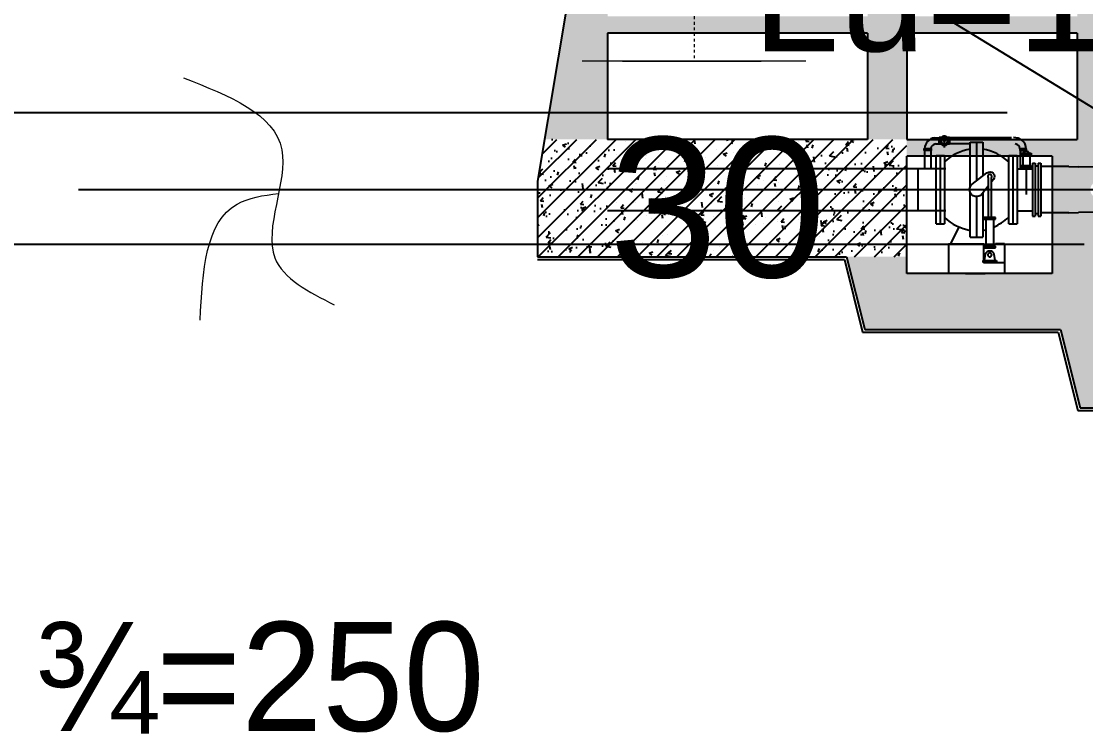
# Model space of a CAD drawing. Header units: inches. Extents: x 444671 to 463716, y 1783086 to 1794968.
# Drawn here: x 458175.49 to 458213.57, y 1789085.89 to 1789111.38 of the extents above; entities that cross this region are included whole.
import ezdxf

# ---------------------------------------------------------------- set-up
doc = ezdxf.new("R2010")
doc.units = ezdxf.units.IN
doc.header["$MEASUREMENT"] = 0
doc.linetypes.add('ACAD_ISO04W100', pattern=[30, 24, -3, 0, -3])
doc.linetypes.add('CENTER', pattern=[2, 1.25, -0.25, 0.25, -0.25])
for name, color, linetype in [('CONGTRINH', 2, 'Continuous'), ('khoanmoi', 3, 'Continuous'), ('Tam', 1, 'CENTER')]:
    doc.layers.add(name, color=color, linetype=linetype)
for name, color, linetype, lineweight in [('doi', 33, 'Continuous', 25), ('DVL', 7, 'Continuous', 18), ('ph', 7, 'Continuous', 18), ('tham', 145, 'Continuous', 13)]:
    doc.layers.add(name, color=color, linetype=linetype, lineweight=lineweight)
doc.styles.add('25', font='', dxfattribs={"height": 5})
doc.styles.add('vn', font='')
doc.styles.add('VNTHUONG', font='')
doc.styles.get('25').set_extended_font_data('.VnArial')
doc.styles.get('vn').set_extended_font_data('.VnArial')
doc.styles.get('VNTHUONG').set_extended_font_data('.VnTime')
doc.linetypes.add('_lB', pattern='A,2,-0.2,["xxx",Standard,S=0.1,R=0,X=-0.1,Y=-0.05],-0.26', length=2.46)

# ---------------------------------------------------------------- blocks, each defined once
blk = doc.blocks.new('A$C7D350064')
at = {"layer": 'CONGTRINH'}
h = blk.add_hatch(dxfattribs=at)
h.set_pattern_fill('BETONGCT', color=256, scale=200, style=0)
h.set_pattern_definition([(49.99999671561357, (-946.5951823234791, -20.14663464063779), (1.434520433337568, -0.1255042613157032), [0.1499999968773207, -1.649999965650527]), (355.0000005791259, (-946.5951823234791, -20.14663464063779), (-0.2775026804066695, 1.504384163721064), [0.1200000055935776, -1.320000061529353]), (100.4514011898925, (-946.4756389578106, -20.15709332004189), (1.157018818383486, 1.378878989092497), [0.1274803717026776, -1.402284132729452]), (46.18419666779555, (-946.5951823234791, -19.74663466820493), (2.134482198633748, -0.3310380058436002), [0.2249999970489862, -2.474999967538849]), (96.63560076559662, (-946.41730882501, -19.77422128035687), (1.869325499885599, 1.948235607532625), [0.191220563118732, -2.103425858306075]), (351.1842010101728, (-946.5951823234791, -19.74663466820493), (1.869323979055375, 1.94823706758229), [0.1800000080573534, -1.980000088630887]), (20.99999776841383, (-946.3951823139796, -19.84663466131315), (1.193814160940051, -0.8052377258354045), [0.1500000048819766, -1.650000053701744]), (326.0000030922076, (-946.3951823139796, -19.84663466131315), (0.4866306869568797, 1.450299990142112), [0.1200000013313718, -1.32000001464509]), (71.4513979883991, (-946.2956978432485, -19.91373786865734), (1.680445336979847, 0.6450609489636747), [0.1274803727161, -1.402284143877098]), (37.4999967785859, (-946.5951823234791, -20.14663464063779), (0.02431971178970561, 0.665787661777952), [0, -1.304000005678973, 0, -1.340000005835755, 0, -1.325000005770429]), (7.499999136824723, (-946.5951823234791, -20.14663464063779), (0.5261390998745623, 0.7888233694006899), [0, -0.7640000347727508, 0, -1.274000057984927, 0, -0.5050000229846058]), (327.5000030225847, (-947.041182344663, -20.14663464063779), (1.067644923055229, -0.04510974035989215), [0, -0.5000000069447061, 0, -1.560000021667483, 0, -2.070000028751083]), (317.5000033223624, (-947.2411823541624, -20.14663464063779), (1.166372394084486, 0.2002099508665909), [0, -0.6499999963359006, 0, -1.035999994159989, 0, -1.469999991713498]), (44.99999666494666, (-946.5951823234791, -20.14663464063779), (-0.7071068147723173, 0.7071067324542539), []), (44.99999666494666, (-946.5951823234791, -19.4395279083401), (-0.7071068147723173, 0.7071067324542539), [])])
h.paths.add_polyline_path([(-21.89987192430999, 72.59831563080661), (-12.59985758288531, 72.59831563080661), (-12.59985758288531, 68.79831595276482), (-11.19985749770422, 68.79831589269452), (-11.19985749770422, 69.44218445988372), (-11.19985749770422, 72.59831563080661), (-5.100341250246856, 72.59831563080661), (-5.100341250246856, 68.79831589269452), (-11.19985749770422, 68.79831589269452), (-11.19985749770422, 68.19831593404524), (-6.000000284984708, 68.19831593404524), (-6.000000284984708, 63.9983162235003), (-11.19985749770422, 63.9983162235003), (-11.19985749770422, 64.59697202057578), (-13.34952228766633, 64.59697493375279), (-12.69985756895039, 61.99831636133604), (-5.700000270735472, 61.99831636133604), (-5.000000237487257, 59.19831655430607), (10.200000484474, 59.19831655430607), (10.95000052009709, 60.69831645092927), (5.000000237487257, 60.69831645092927), (2.500000118743628, 61.19831641647033), (-3.400000161491334, 61.19831641647033), (-3.400000161491334, 67.8483159581665), (-3.100241857930087, 68.51333585288376), (-3.100241857930087, 70.24818480457179), (-1.949999578413554, 70.7481829370372), (-1.949999578413554, 71.24384326231666), (-4.500341221748386, 71.24818473542109), (-4.500341221748386, 77.79831527243368), (-22.89985805284232, 77.79831527243368), (-22.89985805284232, 76.29831537581049), (-24.14985801972216, 68.79831644776277), (-21.89987192430999, 68.79831635137089)])
h.paths.add_polyline_path([(-21.89987192430999, 73.19831558945589), (-21.89987192430999, 77.1983153137844), (-12.59985756420065, 77.1983153137844), (-12.59985756420065, 73.19831558945589)], flags=16)
h.paths.add_polyline_path([(-11.19985749770422, 73.19831558945589), (-11.19985749770422, 77.1983153137844), (-5.100341250246856, 77.1983153137844), (-5.100341250246856, 73.19831558945589)], flags=16)
edge = h.paths.add_edge_path(flags=16)
edge.add_ellipse((-4.335814159421716, 66.99818500527181), major_axis=(0.2095667144785919, 0.209566714478592), ratio=0.9999999999219895, start_angle=134.9999999977652, end_angle=314.99999999776514, ccw=False)
edge.add_ellipse((-4.335814159421716, 66.99818500527181), major_axis=(-0.2095667145865048, 0.2095667145865048), ratio=0.9999999996777259, start_angle=-134.9999999907675, end_angle=45.00000000923251, ccw=False)
h.paths.add_polyline_path([(8.450000401353464, 64.44831619248725), (8.450000401353464, 65.44831612356938), (7.900000375229865, 65.94831608911045), (7.900000375229865, 73.19831558945589), (7.700000365730375, 73.19831558945589), (7.700000365730375, 77.79831527243368), (4.500241924426518, 77.79831527243368), (4.500241924426518, 72.84818460210226), (4.500241924426518, 71.24818473542109), (1.950241289101541, 71.24384326231666), (1.950241289101541, 70.7481829316821), (3.100241857930087, 70.24818480457179), (3.100241857930087, 68.54767732392065), (3.400241872179322, 67.8483159581665), (3.400241872179322, 64.44831619248725)])
edge = h.paths.add_edge_path(flags=16)
edge.add_ellipse((4.687069990090095, 66.99818500527181), major_axis=(-0.4268951592472356, 0.4268951592472355), ratio=0.9999999996973093, start_angle=-134.99999999132848, end_angle=45.00000000867152, ccw=False)
edge.add_ellipse((4.687069990090095, 66.99818500527181), major_axis=(-0.4268951590957084, 0.4268951590957082), ratio=0.9999999999251393, start_angle=45.00000000214459, end_angle=225.0000000021446, ccw=False)
h.paths.add_polyline_path([(5.100000242237002, 68.79831589269452), (5.100000242237002, 72.59831563080661), (6.300000299233943, 72.59831563080661), (6.300000299233943, 68.79831589269452)], flags=16)
h.paths.add_polyline_path([(5.100241952924989, 73.19831558945589), (6.300000299233943, 73.19831558945589), (6.300000299233943, 77.1983153137844), (5.100241952924989, 77.1983153137844)], flags=17)
h = blk.add_hatch(dxfattribs=at)
h.set_pattern_fill('BETONGCT', color=256, scale=200, style=0)
h.set_pattern_definition([(49.99999671561357, (-946.5951823234791, 33.96054095588624), (1.434520433337568, -0.1255042613157032), [0.1499999968773207, -1.649999965650527]), (355.0000005791259, (-946.5951823234791, 33.96054095588624), (-0.2775026804066695, 1.504384163721064), [0.1200000055935776, -1.320000061529353]), (100.4514011898926, (-946.4756389578106, 33.95008227671497), (1.157018818383486, 1.378878989092497), [0.1274803717026779, -1.402284132729454]), (46.18419666779555, (-946.5951823234791, 34.3605409283191), (2.134482198633748, -0.3310380058436002), [0.2249999970489862, -2.474999967538849]), (96.63560076559662, (-946.41730882501, 34.33295431616716), (1.869325499885599, 1.948235607532625), [0.191220563118732, -2.103425858306075]), (351.1842010101728, (-946.5951823234791, 34.3605409283191), (1.869323979055375, 1.94823706758229), [0.1800000080573534, -1.980000088630887]), (20.99999776841383, (-946.3951823139796, 34.26054093521088), (1.193814160940051, -0.8052377258354045), [0.1500000048819766, -1.650000053701744]), (326.0000030922076, (-946.3951823139796, 34.26054093521088), (0.4866306869568797, 1.450299990142112), [0.1200000013313718, -1.32000001464509]), (71.4513979883991, (-946.2956978432485, 34.19343772786669), (1.680445336979847, 0.6450609489636747), [0.1274803727161, -1.402284143877098]), (37.4999967785859, (-946.5951823234791, 33.96054095588624), (0.02431971178970561, 0.665787661777952), [0, -1.304000005678973, 0, -1.340000005835755, 0, -1.325000005770429]), (7.499999136824723, (-946.5951823234791, 33.96054095588624), (0.5261390998745623, 0.7888233694006899), [0, -0.7640000347727508, 0, -1.274000057984927, 0, -0.5050000229846058]), (327.5000030225847, (-947.041182344663, 33.96054095588624), (1.067644923055229, -0.04510974035989215), [0, -0.5000000069447061, 0, -1.560000021667483, 0, -2.070000028751083]), (317.5000033223624, (-947.2411823541624, 33.96054095588624), (1.166372394084486, 0.2002099508665909), [0, -0.6499999963359006, 0, -1.035999994159989, 0, -1.469999991713498]), (44.99999666494666, (-946.5951823234791, 33.96054095588624), (-0.7071068147723173, 0.7071067324542539), []), (44.99999666494666, (-946.5951823234791, 34.66764768841676), (-0.7071068147723173, 0.7071067324542539), [])])
h.paths.add_polyline_path([(-24.14985801972216, 68.79831644776277), (-24.39987452875357, 67.29821756808087), (-24.39987493533408, 66.99818500527181), (-11.19985749770422, 66.99818500527181), (-11.19985749770422, 68.79831589269452)])
h.paths.add_polyline_path([(-17.50031930638943, 64.87068013171665), (-16.99941025947919, 64.87068013171665), (-17.24985415395349, 64.59698021924123), (-11.19985749770422, 64.59697202057578), (-11.19985749770422, 66.99818500527181), (-24.39987493533408, 66.99818500527181), (-24.39987818925874, 64.59698990825564), (-17.24987541197333, 64.59698021924123)])
h.paths.add_polyline_path([(-12.52052240865305, 67.87853423715569), (-12.52052240865305, 69.11809758958407), (-11.91206398961367, 69.11809758958407), (-11.91206398961367, 67.87853423715569)], flags=9)
h.paths.add_polyline_path([(-12.49478383082896, 65.47048528981395), (-12.49478383082896, 66.72614686773159), (-11.88632541173138, 66.72614686773159), (-11.88632541173138, 65.47048528981395)], flags=24)
h.paths.add_polyline_path([(-17.10221181192901, 65.06907041464001), (-15.23221172310878, 65.06907041464001), (-15.23221172310878, 65.69907037122175), (-17.10221181192901, 65.69907037122175)], flags=24)
for p, q in [((-22.89985805284232, 76.29831537581049), (-24.39987452875357, 67.29821756808087)), ((-21.89986562763806, 72.59831592091359), (-21.89987192430999, 68.79832148528658)), ((-12.59985756420065, 72.59831563080661), (-21.89986562763806, 72.59831592091359)), ((-12.59985756420065, 72.59831563080661), (-12.59985756420065, 68.79831589269452)), ((-11.19985749770422, 72.59831563080661), (-11.19985749770422, 68.79831589269452)), ((-5.100341250246856, 72.59831563080661), (-11.19985749770422, 72.59831563080661)), ((-5.100341250246856, 72.59831563080661), (-5.100341250246856, 68.79831589269452)), ((-7.611171940166969, 69.74818500527181), (-117.4782445764868, 69.74818500527181)), ((-9.854086520383134, 68.51077263941988), (-9.854086520383134, 68.95426344824955)), ((-12.59985756420065, 68.79831589269452), (-21.89987192430999, 68.79832148528658)), ((-11.19985749770422, 68.79831589269452), (-5.100341250246856, 68.79831589269452)), ((-10.20056161243701, 68.85927809076384), (-10.04020042129559, 68.85927809076384)), ((-10.16897901747143, 68.63978301291354), (-10.04020042129559, 68.63978301291354)), ((-10.04020042129559, 68.62680308124982), (-10.04020042129559, 68.87358428258449)), ((-10.04020042129559, 68.87358428258449), (-9.968618184851948, 68.87358428258449)), ((-9.968618184851948, 68.62680308124982), (-10.04020042129559, 68.62680308124982)), ((-10.00440930307377, 68.62680308124982), (-10.00440930307377, 68.87358428258449)), ((-9.968618184851948, 68.87358428258449), (-9.968618184851948, 68.62680308124982)), ((-9.73955485591432, 68.87358428258449), (-9.667972619470675, 68.87358428258449)), ((-9.73955485591432, 68.62680308124982), (-9.73955485591432, 68.87358428258449)), ((-9.667972619470675, 68.62680308124982), (-9.73955485591432, 68.62680308124982)), ((-9.703763737692498, 68.62680308124982), (-9.703763737692498, 68.87358428258449)), ((-9.667972619470675, 68.87358428258449), (-9.667972619470675, 68.62680308124982)), ((-7.452072994492482, 68.85927809076384), (-9.667972619470675, 68.85927809076384)), ((-8.925000423914753, 68.6375327121932), (-9.667972619470675, 68.6375327121932)), ((-8.925000423914753, 67.10715747135691), (-8.925000423914753, 68.6990116131492)), ((-8.925000423914753, 68.6990116131492), (-8.475000402599107, 68.6990116131492)), ((-8.700000413227826, 68.6990116131492), (-8.700000413227826, 67.31466106744483)), ((-8.475000402599107, 68.6990116131492), (-8.475000402599107, 67.48931001871824)), ((-6.000000284984708, 68.19831593404524), (-11.19985749770422, 68.19831593404524)), ((-11.19985749770422, 63.9983162235003), (-11.19985749770422, 68.19831593404524)), ((-10.57347996195313, 68.46703072846867), (-10.32652103074361, 68.46703072846867)), ((-10.57347996195313, 68.39907648530789), (-10.57347996195313, 68.46703072846867)), ((-10.57347996195313, 68.43305360688828), (-10.32652103074361, 68.43305360688828)), ((-10.32652103074361, 68.39907648530789), (-10.57347996195313, 68.39907648530789)), ((-10.55916351464111, 68.39907648530789), (-10.55916351464111, 67.74757874570787)), ((-10.34083747805562, 68.39907648530789), (-10.34083747805562, 67.74757874570787)), ((-10.32652103074361, 68.46703072846867), (-10.32652103074361, 68.39907648530789)), ((-10.15000048209913, 65.77114594890736), (-10.15000048209913, 68.22401164588518)), ((-10.15000048209913, 68.22401164588518), (-9.850000467849895, 68.22401164588518)), ((-10.00000047497451, 68.22401164588518), (-10.00000047497451, 65.77114594890736)), ((-9.850000467849895, 68.22401164588518), (-9.850000467849895, 65.77114594890736)), ((-7.550000358663965, 65.77114594890736), (-7.550000358663965, 68.22401164588518)), ((-7.550000358663965, 68.22401164588518), (-7.250000344356522, 68.22401164588518)), ((-7.40000035148114, 68.22401164588518), (-7.40000035148114, 65.77114594890736)), ((-7.250000344356522, 68.22401164588518), (-7.250000344356522, 65.77114594890736)), ((-7.158895004424267, 68.46478042774834), (-7.158895004424267, 68.39682618458755)), ((-6.911936073214747, 68.46478042774834), (-7.158895004424267, 68.46478042774834)), ((-6.911936073214747, 68.43080330616795), (-7.158895004424267, 68.43080330616795)), ((-7.158895004424267, 68.39682618458755), (-6.911936073214747, 68.39682618458755)), ((-7.144578557112254, 68.39682618458755), (-7.144578557112254, 67.74757874570787)), ((-7.100000337231904, 68.30195495276712), (-6.750000320607796, 68.30195495276712)), ((-7.100000337231904, 68.30195495276712), (-7.100000337231904, 68.23195495759137)), ((-7.100000337231904, 68.23195495759137), (-6.750000320607796, 68.23195495759137)), ((-7.050000334857032, 68.23195495759137), (-7.050000334857032, 67.86757873743773)), ((-6.926252520526759, 68.39682618458755), (-6.926252520526759, 68.37296951934695)), ((-6.911936073214747, 68.39682618458755), (-6.911936073214747, 68.46478042774834)), ((-6.800000322982669, 68.23195495759137), (-6.800000322982669, 67.86757873743773)), ((-6.750000320607796, 68.30195495276712), (-6.750000320607796, 68.23195495759137)), ((-6.000000284984708, 68.19831593404524), (-6.000000284984708, 63.9983162235003)), ((-7.100000337231904, 67.86757873743773), (-7.100000337231904, 67.74757874570787)), ((-7.100000337231904, 67.86757873743773), (-6.750000320607796, 67.86757873743773)), ((-7.100000337231904, 67.81757874088362), (-6.750000320607796, 67.81757874088362)), ((-6.92500032891985, 67.84985985024832), (-6.92500032891985, 66.82669909344986)), ((-6.750000320607796, 67.86757873743773), (-6.750000320607796, 67.74757874570787)), ((-6.700000318232924, 67.9490116648376), (-6.700000318232924, 66.04614592995495)), ((-6.700000318232924, 67.9490116648376), (-6.600000313483179, 67.9490116648376)), ((-6.600000313483179, 67.9490116648376), (-6.600000313483179, 66.04614592995495)), ((-6.600000313483179, 67.84901167172939), (-6.500000308733433, 67.84901167172939)), ((-6.500000308733433, 67.9490116648376), (-6.500000308733433, 66.04614592995495)), ((-6.500000308733433, 67.9490116648376), (-6.400000303983688, 67.9490116648376)), ((-6.400000303983688, 67.9490116648376), (-6.400000303983688, 66.04614592995495)), ((-5.400000256486237, 67.8225181195885), (-6.400000303983688, 67.8225181195885)), ((-5.400000256486237, 67.8225181195885), (-5.050000239862129, 67.81486334162764)), ((4.687069990090095, 67.60190589400008), (-5.050000239862129, 67.81486334162764)), ((-9.798816271708347, 67.74757874570787), (-21.89987366559217, 67.74746983777732)), ((-10.80000051297247, 67.74757874570787), (-10.80000051297247, 66.24697264097631)), ((-10.15000048209913, 67.74757874570787), (-10.80000051297247, 67.74757874570787)), ((-8.288595872872975, 67.4245894968044), (-8.288595872872975, 66.00915155187249)), ((-8.168595867231488, 66.00915155187249), (-8.168595867231488, 67.4245894968044)), ((-7.250000344356522, 67.74757874570787), (-6.700000318232924, 67.74757874570787)), ((-24.39987452875357, 67.29821756808087), (-24.39987818931695, 64.59697030624375)), ((18.17479429999366, 66.99818500527181), (-33.37355439976091, 66.99818500527181)), ((-8.925000423914753, 65.29614598164335), (-8.925000423914753, 66.88921253941953)), ((-8.700000413227826, 66.74818502250127), (-8.700000413227826, 65.29614598164335)), ((-8.475000402599107, 66.880336510716), (-8.475000402599107, 65.29614598164335)), ((-9.798816271708347, 66.24697153712623), (-21.8998761519324, 66.2469889356289)), ((-10.15000048209913, 66.24757884908468), (-10.80000051297247, 66.24697264097631)), ((-7.250000344356522, 66.24757884908468), (-6.700000318232924, 66.24757884908468)), ((4.687069990090095, 66.39446411677636), (-5.050000239862129, 66.18021928635426)), ((-8.428595879580826, 66.00915155187249), (-8.428595879580826, 65.94915155600756)), ((-8.028595860523637, 66.00915155187249), (-8.428595879580826, 66.00915155187249)), ((-8.428595879580826, 65.94915155600756), (-8.37259587686276, 65.94915155600756)), ((-8.37259587686276, 65.94915155600756), (-8.37259587686276, 64.97457893681712)), ((-8.37259587686276, 65.94915155600756), (-8.028595860523637, 65.94915155600756)), ((-8.288595872872975, 66.00915155187249), (-8.168595867231488, 66.00915155187249)), ((-8.084595863241702, 64.97457893681712), (-8.084595863241702, 65.94915155600756)), ((-8.028595860523637, 65.94915155600756), (-8.028595860523637, 66.00915155187249)), ((-6.700000318232924, 66.04614592995495), (-6.600000313483179, 66.04614592995495)), ((-6.600000313483179, 66.14614592306316), (-6.500000308733433, 66.14614592306316)), ((-6.500000308733433, 66.04614592995495), (-6.400000303983688, 66.04614592995495)), ((-5.400000256486237, 66.17251823330298), (-6.400000303983688, 66.17251823330298)), ((-5.400000256486237, 66.17251823330298), (-5.050000239862129, 66.18021928635426)), ((-10.15000048209913, 65.77114594890736), (-9.850000467849895, 65.77114594890736)), ((-9.337298695114441, 65.66692970972508), (-9.62974591209786, 65.06026576389559)), ((-7.550000358663965, 65.77114594890736), (-7.250000344356522, 65.77114594890736)), ((-8.925000423914753, 65.29614598164335), (-8.475000402599107, 65.29614598164335)), ((-117.595671232848, 65.04818500531837), (-4.846997323678806, 65.04818500531837)), ((-9.701184654491954, 65.06087197200395), (-9.701184654491954, 63.99818521202542)), ((-9.701184654491954, 65.06087197200395), (-8.446639622095972, 65.06087197200395)), ((-8.446639622095972, 64.39807461528108), (-8.446639622095972, 65.06087197200395)), ((-8.428595879580826, 64.97457893681712), (-8.428595879580826, 64.9145789409522)), ((-8.084595863241702, 64.97457893681712), (-8.428595879580826, 64.97457893681712)), ((-8.428595879580826, 64.9145789409522), (-8.028595860523637, 64.9145789409522)), ((-8.028595860523637, 64.97457893681712), (-8.084595863241702, 64.97457893681712)), ((-8.028595860523637, 64.9145789409522), (-8.028595860523637, 64.97457893681712)), ((-7.701184559497051, 65.06087197200395), (-8.024239601974841, 65.06087197200395)), ((-7.701184559497051, 65.06087197200395), (-7.7009620203753, 63.99818521202542)), ((-24.39987818931695, 64.59697030624375), (-13.34952155937208, 64.59697202057578)), ((-24.39987817377551, 64.49697031313553), (-13.42759920068784, 64.49697201536037)), ((-13.42759920068784, 64.49697201536037), (-12.77793521329295, 61.89831636822782)), ((-13.34952155937208, 64.59697202057578), (-12.69985756895039, 61.99831636133604)), ((-8.446639622095972, 64.39807461528108), (-7.701045794645324, 64.39823075127788)), ((-8.420595879200846, 64.46957897162065), (-8.036595860961825, 64.46957897162065)), ((-6.000000284984708, 63.9983162235003), (-11.19985749770422, 63.9983162235003)), ((-9.099340504326392, 63.9983162235003), (-8.390977245697286, 63.9983162235003)), ((-12.77793521329295, 61.89831636822782), (-5.778077915078029, 61.89831636822782)), ((-12.69985756895039, 61.99831636133604), (-5.700000270735472, 61.99831636133604)), ((-5.778077915078029, 61.89831636822782), (-5.078077881829813, 59.09831656119786)), ((-5.700000270735472, 61.99831636133604), (-5.000000237487257, 59.19831655430607)), ((-5.078077881829813, 59.09831656119786), (10.26180388627108, 59.09831656119786)), ((-5.000000237487257, 59.19831655430607), (10.200000484474, 59.19831655430607))]:
    blk.add_line(p, q, dxfattribs=at)
at = {"layer": 'CONGTRINH', "extrusion": (3.061516029970145e-16, 0, -1)}
for p, q in [((-8.85329352359986, 67.19567226874642), (-8.330791276996024, 67.60124766919762)), ((-8.288595872872975, 67.12048116116785), (-8.50251312693581, 66.84489191276953)), ((-8.096937679219991, 67.36739409877919), (-8.168595867231488, 67.27507697232068)), ((-8.468595881480724, 64.46957897162065), (-8.420595879200846, 64.46957897162065)), ((-8.468595881480724, 64.39757897658274), (-8.468595881480724, 64.46957897162065)), ((-7.988595858623739, 64.39757897658274), (-8.468595881480724, 64.39757897658274)), ((-8.411765462020412, 64.46957897162065), (-8.375977357209194, 64.69248414039612)), ((-8.081214382895268, 64.69248414039612), (-8.04542627808405, 64.46957897162065)), ((-8.036595860961825, 64.46957897162065), (-7.988595858623739, 64.46957897162065)), ((-7.988595858623739, 64.46957897162065), (-7.988595858623739, 64.39757897658274))]:
    blk.add_line(p, q, dxfattribs=at)
at = {"layer": 'CONGTRINH', "color": 0, "linetype": 'ACAD_ISO04W100', "lineweight": 25, "flags": 128}
blk.add_lwpolyline([(-16.82288927090121, 66.99818500527181), (-117.5469516623998, 66.99818500527181)], dxfattribs=at)
at = {"layer": 'CONGTRINH'}
for centre, major_axis, ratio, start_param, end_param in [((-9.854086520383134, 68.74840540159494), (0.1163337745566979, 0.1163337745566978), 0.9999999997535838, 0.01537329542319054, 1.55542303112529), ((-10.14076444780221, 68.44369528908283), (0.2968878455882013, 0.2968878455882012), 0.9999999997620256, 0.9283048087378701, 2.300587116377312), ((-10.14076444780221, 68.44369528908283), (0.1400829429628291, 0.1400829429628291), 0.9999999989878716, 0.9283048090512329, 2.238128406884044), ((-9.854086520383134, 68.74840540159494), (0.08098611196245724, 0.08098611196245722), 0.9999999988119755, 5.497787143188126, 11.78097245036771), ((-9.854086520383134, 68.74840540159494), (-0.1163337746786377, 0.1163337746786377), 0.9999999997535838, 1.586169623449702, 3.126219357181403), ((-9.854086520383134, 68.74840540159494), (-0.01771572920122824, 0.01771572920122824), 0.9999999905554607, 3.926990821709511, 10.2101761288891), ((-7.344651587423868, 68.44144498836249), (0.2968878456282316, 0.2968878456282316), 0.9999999995291727, 5.55339451724496, 7.154046713680008), ((-7.344651587423868, 68.44144498836249), (0.1400829429654872, 0.1400829429654872), 0.999999998289276, 5.615853225766791, 6.925676825938623), ((-8.590620018716436, 66.61819960945286), (-1.319417679061945, 1.319417679061946), 0.9999999990518609, -0.6052226117689463, -0.04452639412863313), ((-8.831298496341333, 66.5759964263998), (-1.351590317356413, 1.351590317356413), 0.99999999985075, -1.520054628617632, -0.9728981038758233), ((-6.926252520526759, 68.23195495759137), (-0.0997123586708636, 0.09971235867086362), 0.9999999999999998, 4.446440580657733, 6.549133706906543), ((-8.228595870023128, 67.4695894937031), (0.05303300802528357, 0.05303300802528356), 0.9999999993532481, 4.854286090312002, 9.282880850195316), ((-8.590620018716436, 67.37695798533969), (-1.31941767949662, 1.31941767949662), 0.9999999997960485, 1.615322720956517, 2.176018938047156), ((-9.544771809421945, 68.45732861245051), (-2.234724182070866, 2.234724182070866), 0.9999999988807122, 2.836472615281227, 3.039269954954331), ((-8.700000413227826, 67.04614586103708), (1.075967459721319, 1.075967459721319), 0.9999999930467786, 4.075401061651116, 4.143851075356595)]:
    blk.add_ellipse(centre, major_axis=major_axis, ratio=ratio, start_param=start_param, end_param=end_param, dxfattribs=at)
at = {"layer": 'CONGTRINH', "extrusion": (3.061515739141747e-16, 2.465190328815662e-32, -1)}
blk.add_ellipse((-8.228595870023128, 67.4695894937031), major_axis=(0.1178511289181182, 0.1178511289181182), ratio=0.9999999999665189, start_param=-1.445468552448624, end_param=1.44546843880504, dxfattribs=at)
at = {"layer": 'CONGTRINH', "extrusion": (3.061515739141748e-16, -4.930380657631324e-32, -1)}
blk.add_ellipse((-8.700000413227826, 66.99818500527181), major_axis=(-0.1767766934446514, 0.1767766934446514), ratio=0.9999999992890366, start_param=3.016264765875459, end_param=6.408513082465133, dxfattribs=at)
at = {"layer": 'CONGTRINH', "extrusion": (3.061515739141749e-16, -2.465190328815662e-32, -1)}
blk.add_ellipse((-8.228595870023128, 64.66457895818166), major_axis=(-0.1060660160911258, 0.1060660160911258), ratio=0.9999999989570459, start_param=5.684911821502419, end_param=8.452255118608695, dxfattribs=at)
at = {"layer": 'CONGTRINH', "extrusion": (3.061515739141748e-16, 4.930380657631324e-32, -1)}
blk.add_ellipse((-8.228595870023128, 64.66457895818166), major_axis=(0.04949747432162631, 0.04949747432162632), ratio=0.9999999931836293, start_param=3.926990820395427, end_param=10.21017612757501, dxfattribs=at)
at = {"layer": 'doi', "linetype": '_lB', "ltscale": 20, "flags": 128}
blk.add_lwpolyline([(-55.97784755751491, 82.378462462686), (-55.17154130066046, 82.78251462476328), (-54.3710803774884, 83.01110009127297), (-52.69390909135109, 82.9729767893441), (-48.2773077035672, 82.42960959882475), (-45.48320996377151, 81.82999381050467), (-39.12223163555609, 80.91183292330243), (-30.10473290120717, 79.41084812558256), (-19.78571317228489, 77.22146773687564), (-16.32246685598511, 76.02085048123263), (-11.02163827937329, 73.90211972245015), (2.301032654417213, 65.75642112107016), (7.177865185192786, 62.64887984492816), (15.58850361523218, 58.62327244970948), (23.1510701351217, 57.14015144179575), (29.08805241755908, 56.85764768952504), (34.45952039561234, 58.05826494493522), (42.8371937716729, 63.91858305665664), (49.76368640427245, 68.86235133907758), (52.09606374893337, 69.21545733744279), (55.13515438232571, 69.00360321532935), (60.64806080044946, 68.0854423281271), (62.67360947915586, 67.36518460372463)], dxfattribs=at)
at = {"layer": 'khoanmoi', "linetype": 'ByBlock', "lineweight": 13, "ltscale": 0.03}
blk.add_lwpolyline([(-18.80606204090873, 101.6005508662201), (-18.80606204090873, 71.60055086622015)], dxfattribs=at)
at = {"layer": 'khoanmoi', "lineweight": 13}
blk.add_lwpolyline([(-21.36573443043744, 71.60055086622015), (-16.40833562595071, 71.60055086622015)], dxfattribs=at)
at = {"layer": 'ph', "linetype": 'Continuous'}
blk.add_spline([(-37.06555573624792, 71.00015743356198), (-33.55081990925828, 68.42959273932502), (-33.79649382183561, 64.55775856389664), (-31.67456035764189, 62.87748383963481)], degree=3, dxfattribs=at)
blk.add_open_spline([(-36.47297861409606, 62.33411081135273), (-36.38043151126476, 64.08712864434347), (-36.2553914511227, 66.45562477759086), (-34.21797368099215, 66.79570818459615), (-33.66904712218093, 66.86482714721933)], degree=3, knots=[0, 0, 0, 0, 0.2177221324368452, 0.294163595585104, 0.294163595585104, 0.294163595585104, 0.294163595585104], dxfattribs=at)
at = {"layer": 'tham'}
for points in [[(-18.80606204131618, 71.60055086622015), (-22.80606204131618, 71.60055086622015)], [(-14.80606204131618, 71.60055086622015), (-18.80606204131618, 71.60055086622015)]]:
    blk.add_lwpolyline(points, dxfattribs=at)
at = {"layer": 'DVL', "insert": (-42.39364979491802, 51.53464083210565), "char_height": 3.9, "width": 40, "attachment_point": 1, "style": 'VNTHUONG'}
blk.add_mtext('{\\fGeo TimesP|b0|i0|c0|p34;¾=250}', dxfattribs=at)
at = {"layer": 'khoanmoi', "lineweight": 13, "style": 'vn'}
blk.add_text('30', height=5, dxfattribs=at).set_placement((-21.85116969258524, 63.8693146687001))
at = {"layer": 'tham', "insert": (-16.72528118261835, 75.95217789360322), "char_height": 4, "width": 25, "attachment_point": 1, "style": '25'}
blk.add_mtext('Lu=1.70', dxfattribs=at)

msp = doc.modelspace()

# ---------------------------------------------------------------- block references
at = {"layer": 'Tam'}
msp.add_blockref('A$C7D350064', (458218.3630074381, 1789038.354758239), dxfattribs=at)

doc.saveas('drawing.dxf')
